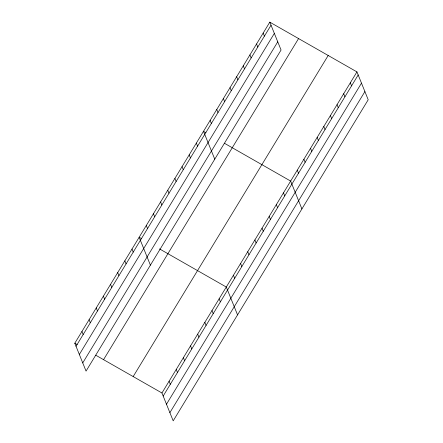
<?xml version="1.0" encoding="UTF-8"?>
<svg xmlns="http://www.w3.org/2000/svg" width="443" height="443" viewBox="0 0 443 443"><rect width="100%" height="100%" fill="white"/><g stroke="black" fill="none" stroke-linecap="round" stroke-linejoin="round"><path stroke-width="0.66" d="M269.804 22.15L281.061 50.015L86.053 371.101L74.795 343.236L269.804 22.15L356.947 71.899L368.205 99.764L173.196 420.85L161.939 392.985L95.76 355.208M76.03 346.293L271.044 25.207M79.336 354.483L274.35 33.391M82.741 362.917L277.755 41.825M103.551 359.655L298.565 38.569M133.177 376.567L328.191 55.48M161.939 392.985L356.947 71.899M163.174 396.042L358.182 74.956M166.479 404.232L361.494 83.146M169.885 412.666L364.899 91.579M205.901 132.69L203.503 131.322L214.761 159.181M224.468 143.288L290.647 181.071L301.904 208.93M141.544 238.644L139.146 237.276L150.404 265.141M159.519 248.905L226.29 287.031L237.548 314.89M74.795 343.236L77.193 344.604M350.319 82.819L351.554 85.876M343.69 93.733L344.925 96.79M337.057 104.653L338.291 107.71M330.428 115.568L331.663 118.624M323.794 126.482L325.035 129.544M317.166 137.402L318.401 140.459M310.537 148.316L311.772 151.373M263.175 33.064L264.41 36.127M303.904 159.236L305.138 162.293M256.547 43.984L257.782 47.041M297.275 170.151L298.51 173.207M249.913 54.899L251.148 57.955M243.285 65.819L244.519 68.875M236.656 76.733L237.891 79.79M283.492 192.843L284.727 195.9M230.022 87.653L231.257 90.71M276.343 204.616L277.578 207.673M223.394 98.567L224.629 101.624M269.194 216.389L270.429 219.446M216.76 109.487L218 112.544M262.046 228.162L263.28 231.218M210.132 120.402L211.366 123.459M254.891 239.934L256.126 242.991M247.742 251.707L248.977 254.764M196.349 143.095L197.589 146.151M240.593 263.48L241.828 266.536M189.2 154.867L190.435 157.924M233.439 275.253L234.674 278.315M182.051 166.64L183.286 169.697M174.902 178.413L176.137 181.469M219.141 298.803L220.376 301.86M167.747 190.185L168.982 193.242M211.992 310.576L213.227 313.633M160.599 201.958L161.833 205.015M204.838 322.349L206.073 325.406M153.45 213.731L154.685 216.788M197.689 334.122L198.924 337.178M146.301 225.504L147.536 228.56M190.54 345.894L191.775 348.951M183.385 357.667L184.626 360.724M131.997 249.049L133.232 252.111M176.236 369.44L177.471 372.497M124.848 260.827L126.083 263.884M169.088 381.213L170.322 384.269M117.694 272.6L118.929 275.657M110.545 284.373L111.78 287.429M103.396 296.145L104.631 299.202M96.247 307.918L97.482 310.975M89.093 319.691L90.328 322.748M81.944 331.464L83.179 334.52"/></g></svg>
